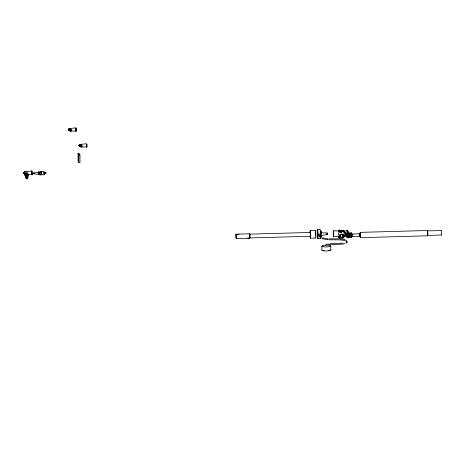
<?xml version="1.0" encoding="UTF-8"?>
<svg xmlns="http://www.w3.org/2000/svg" width="465" height="465" viewBox="0 0 465 465"><rect width="100%" height="100%" fill="white"/><g stroke="black" fill="none" stroke-linecap="round" stroke-linejoin="round"><path stroke-width="0.7" d="M327.209 233.86L327.209 234.674L321.385 235.406M24.703 173.817C24.732 172.195 24.872 175.224 24.697 173.794C23.326 173.55 24.697 173.875 24.564 173.957C23.419 173.898 24.901 173.875 24.418 173.817M25.261 174.869L25.29 174.311L25.337 175.288L25.255 174.718L24.558 174.805L25.348 175.032L24.552 174.974L24.976 174.869M41.083 174.044L41.077 173.102M41.129 173.532L41.065 174.445M44.71 173.172L44.588 174.706L44.402 173.631M44.791 173.166L44.681 173.468L44.861 173.166M44.733 173.056L45.093 173.422L45.274 173.154M44.977 173.16C44.518 173.794 44.942 172.131 44.413 171.794M45.274 173.224C44.762 173.736 45.477 172.201 45.117 173.317M45.012 173.05C45.384 173.311 44.628 173.253 45.268 173.009M69.459 130.084L69.494 129.543L69.558 130.386M69.622 129.915L69.657 130.34L69.686 130.026M79.939 145.15L79.951 146.382M80.12 145.871L80.143 145.44L80.096 145.847M80.183 145.568L80.189 146.429L80.195 146.115M80.468 145.836L80.503 145.435L80.486 146.219M236.011 235.412L236.086 237.644M236.47 237.394L236.435 236.778M249.891 236.406L249.868 237.894M343.397 235.441L343.368 234.505M343.513 235.325L343.589 235.058M68.576 129.444L68.576 129.811M68.843 129.532L68.692 130.002M68.849 129.014L69.087 130.851L75.812 131.171L75.621 127.852L69.012 128.613L68.983 130.52L68.837 129.02M69.291 129.253L69.302 130.502M79.23 145.318L79.346 145.888L79.155 145.487M79.498 144.911L79.736 146.748L86.455 147.068L86.263 143.749L79.66 144.51L79.637 146.388L79.48 145.993M359.526 236.057L359.294 233.128L359.149 234.023M360.172 233.994L360.427 237.662L427.608 235.813L427.771 234.366M427.812 234.575L427.748 231.919M24.337 172.579L24.465 171.539L31.597 171.167L31.794 172.521M25.465 174.584L25.482 175.084M33.463 173.16C33.614 174.73 33.277 172.474 33.858 172.945L38.816 172.213L38.915 174.282L33.875 173.893L33.893 173.149L33.893 173.736L33.527 173.741M38.665 172.457C38.967 169.051 39.298 177.136 38.729 174.305M41.06 173.951L40.949 174.869M45.105 173.207L44.826 172.782L44.739 173.201M44.925 172.992L45.215 173.009M69.541 130.183L69.529 130.555L69.541 129.956M69.448 129.95L69.651 130.316L69.645 129.956M236.046 235.563L236.028 234.93M236.435 237.243L236.412 238.266M249.885 236.877L249.769 238.266L236.313 238.638L236.15 237.83M342.478 235.575L342.473 234.709M343.49 234.744L343.583 234.808M343.589 235.174L343.542 235.767L343.507 235.232M31.8 173.8L31.672 174.561L28.098 174.573M79.486 144.917L79.532 145.981L79.928 145.969M327.093 233.267L327.139 232.942L327.186 234.133M24.994 174.172L24.941 173.253L24.994 174.172A1.407 1.372 -27.9 0 0 25.244 174.445M41.094 174.59L41.112 174.27M236.063 235.151L236.162 234.168L249.618 233.802L249.781 234.604M236.418 237.656L236.313 238.638M249.484 234.558L249.618 233.802M310.143 233.11L310.26 232.465L310.388 236.261L247.636 237.987M333.661 236.104L333.335 230.82L333.452 236.528L340.281 236.098M345.396 235.087L345.239 235.958L343.118 236.017M79.219 145.342L79.219 145.603M359.224 234.087L359.305 233.744L359.457 234.749M359.451 235.988L359.369 236.336L351.104 236.551M360.131 233.064L360.299 232.361L427.48 230.512L427.754 232.657M427.742 234.819L427.538 235.319M31.451 171.277L31.591 170.742L31.852 173.532M70.395 130.531C71.058 128.927 71.61 131.891 70.407 130.619M70.436 130.799C71.215 129.328 71.616 132.077 70.453 130.915A0.75 0.732 -27.9 0 1 70.11 129.694A0.75 0.732 -27.9 0 1 71.36 129.991A0.75 0.732 -27.9 0 1 70.453 130.915L70.331 130.52M81.044 146.644L81.044 146.184M81.044 146.429C81.549 144.888 82.439 147.498 81.142 146.667M81.212 146.719L81.683 146.58L81.52 146.248L81.212 147.004L81.962 146.673L81.137 146.19M348.593 235.116A0.61 0.599 -27.9 0 0 348.006 234.686L348.186 235.034A0.61 0.599 -27.9 0 1 348.802 235.616A0.61 0.599 -27.9 0 1 348.198 236.232C346.902 235.476 347.041 234.93 348.198 236.383A0.767 0.744 -27.9 0 0 348.953 235.61A0.767 0.744 -27.9 0 0 348.186 234.883L348.006 234.534M348.012 236.034C347.367 235.214 347.146 234.953 347.814 236.29M321.21 232.802L327.139 232.942M327.168 234.11L327.18 233.506L327.145 233.843M39.031 171.725C39.473 170.87 39.542 176.02 39.089 174.66M40.763 171.847L40.827 171.37L41.036 172.021M41.089 174.544L40.955 175.067L40.81 174.613M43.623 171.818L43.797 174.73L40.903 174.84M86.722 143.976C87.31 143.255 86.996 149.341 86.711 145.998M236.092 234.825L236.174 234.505L239.01 234.43M249.542 234.453L249.629 234.133L310.26 232.465M333.661 236.092L333.533 236.58M342.972 235.813L342.967 234.314M347.39 230.913L347.512 230.448L347.884 233.07M347.948 231.361L348.047 230.989L348.343 233.093M351.43 234.11L351.517 236.493M352.702 234.075L359.305 233.744M427.358 230.814L427.48 230.512M441.355 230.78L441.721 232.273L441.57 235.034L427.597 235.418M32.242 170.946L32.434 174.962L32.318 174.613M27.133 178.019L27.115 178.066M27.929 176.026C28.214 174.294 25.842 176.177 27.604 176.281M70.407 130.444L71.069 130.427L70.494 130.77M348.186 234.883L347.454 235.459L348.012 235.883M69.087 130.851L69.041 128.636M79.736 146.748L79.66 144.51M80.183 146.312L80.131 146.161M345.001 230.931L345.419 233.883M347.123 230.588L347.349 230.733M347.663 235.348L348.186 235.034M342.345 237.534L342.182 237.231L346.204 233.517L346.884 234.314L343.042 238.202L339.898 238.01L339.555 238.359L338.27 236.679A1.046 1.017 -27.9 0 0 338.799 236.865A1.779 1.738 -27.9 0 0 340.124 236.412M338.549 237.394L338.613 237.324A1.046 1.017 -27.9 0 0 339.142 237.516A1.779 1.738 -27.9 0 0 340.572 236.964M340.339 237.092L340.502 237.4L340.665 236.854M340.502 237.4L342.676 237.557L346.361 233.819M346.245 234.5L342.885 237.9L343.042 238.202M360.27 233.145L360.41 236.923L360.259 236.313M360.427 237.662L360.299 232.361M71.168 130.712L70.843 130.903M81.817 146.609L81.491 146.8M320.158 236.394C321.141 235.354 318.694 235.406 319.693 236.406M345.931 235.04L346.094 235.342L342.757 231L340.578 230.966L341.014 232.169A1.779 1.738 -27.9 0 0 339.584 231.378A1.046 1.017 -27.9 0 0 339.037 231.518L338.636 230.803L339.764 229.931L340.397 230.954M339.764 229.931L340.107 230.576L339.037 231.518M341.014 232.169L340.886 231.355M349.953 236.33A2.244 2.191 -27.9 0 1 349.139 237.162L348.831 237.295L349.32 237.505A2.244 2.191 -27.9 0 0 349.296 233.697L347.994 233.256A2.075 2.023 -27.9 0 0 346.216 234.319M326.674 244.253L328.302 243.916M348.209 237.667L348.738 237.58A2.075 2.023 -27.9 0 0 349.971 234.569L348.18 233.599A2.075 2.023 -27.9 0 0 346.129 235.691A2.075 2.023 -27.9 0 0 348.209 237.667L348.023 237.319M23.25 172.73L24.383 172.596L24.599 173.416C23.355 174.265 23.058 171.992 23.36 173.346M23.552 173.172L24.279 173.34C23.308 173.869 23.587 172.073 23.616 173.306M329.394 244.718L343.49 244.09M343.368 243.154L330.307 243.677M68.117 129.596L68.675 129.816L68.175 129.811M78.765 145.493L79.346 145.702L78.91 145.586M78.765 145.591L79.242 145.568M79.963 145.964L79.562 146.039M69 129.549L69.314 129.543M69.006 130.299L69.32 130.287M79.643 145.446L79.957 145.44M79.649 146.196L79.963 146.144M78.033 153.514L79.184 153.485L79.951 154.932L80.003 162.384L78.852 162.419L78.085 160.966L78.033 153.514L78.8 154.967L78.852 162.419M78.8 154.967L79.951 154.932M40.908 171.631L43.693 171.556M24.354 173.364L24.529 174.578L24.848 173.131M33.521 173.207L33.887 173.195M33.474 173.387C33.846 174.485 33.747 172.306 33.527 173.474M33.48 173.654L33.713 173.201M317.479 229.745L320.083 229.669M310.196 230.553L315.351 230.413M338.694 230.971L333.335 230.82M342.943 230.855L345.065 230.797M346.03 233.971A2.075 2.023 -27.9 0 1 347.808 232.907L351.325 232.808L351.697 233.5L351.726 237.569L349.012 237.644M427.492 230.902L441.459 230.518M348.983 233.575L351.697 233.5M351.087 234.029L352.796 233.982L352.79 236.458M351.633 234.871L352.836 234.709M310.451 238.173L315.607 238.034M317.775 238.58L320.379 238.51M338.572 238.847L329.22 238.859M340.74 231.268L342.92 231.303L342.757 231M340.055 230.303L343.211 230.39L346.1 234.064M340.217 230.605L343.373 230.692L346.262 234.366M329.156 239.801L339.706 239.83L344.507 240.469M23.616 172.887L24.273 172.922L24.279 173.34M23.355 172.928L24.593 172.997M339.77 238.894L344.699 239.545M327.755 238.76L322.233 237.807M327.662 239.702L321.925 238.69M347.983 232.895L348.355 232.936A2.104 2.052 -27.9 0 1 348.86 233.128M347.994 233.256L349.459 233.808M321.274 232.529L321.42 233.11M327.209 234.674L327.116 234.325M348.797 233.232L349.11 233.349A2.244 2.191 -27.9 0 1 349.575 233.686M345.972 239.998L347.442 242.003M342.897 234.157L342.978 234.523M342.368 234.11L342.461 234.505M315.491 236.086L315.514 232.517M249.769 238.266L249.589 237.714M236.162 234.168L236.47 236.842M236.174 234.505L236.406 235.796M75.754 131.252L75.621 130.834M86.356 147.12L86.263 146.731M346.204 233.517L346.721 234.011M338.206 236.743L339.555 238.359M345.786 240.986L346.634 242.486M81.09 146.597L81.119 146.737A0.761 0.744 -28.2 0 0 82.003 145.847A0.761 0.744 -28.2 0 0 80.724 145.545A0.761 0.744 -28.2 0 0 81.079 146.789M340.107 230.576L341.229 232.006M338.636 230.803L338.689 230.873A1.046 1.017 -27.9 0 1 339.241 230.733M441.57 235.034L441.448 234.691M427.608 235.813L427.463 235.406M359.369 236.336L359.265 235.924M24.465 171.539L24.651 173.149M351.36 236.877L351.726 237.569M349.029 233.5L349.209 233.843M347.808 232.907L348.18 233.599M347.349 234.93L347.529 235.278M347.855 235.871L348.041 236.214M348.558 237.237L348.738 237.58M347.419 235.145L348 236.359M347.25 235.307L347.657 236.179M347.274 235.499L347.535 236.022M343.211 230.39L343.373 230.692M342.426 230.995L342.589 231.297M340.578 230.966L340.921 231.617M342.513 237.255L342.676 237.557M338.729 234.587L339.549 236.139M339.735 237.708L339.898 238.01M338.799 236.865L339.142 237.516M338.27 236.679L338.613 237.324M79.503 145.731L79.596 146.027M68.588 129.421L68.704 129.851M68.512 129.694L68.681 130.02M24.273 172.922L24.151 173.102M24.703 173.666L24.79 173.98M25.261 174.724L25.348 175.032M427.556 231L427.672 231.622M40.932 171.556L40.967 171.98M68.692 129.63L68.175 129.706L68.576 129.799M31.515 174.276L31.678 174.985L31.806 172.963M249.798 234.354L249.879 235.912M236.11 237.458L236.139 238.086M41.042 171.974L41.071 172.335M40.978 171.829L41.036 172.689M359.189 235.935L359.381 236.952L359.468 235.087M343.496 235.116L343.484 235.418M249.845 234.79L249.926 236.47M41.019 172.19L41.1 172.707M347.541 232.395L347.576 233.134M343.437 234.808L343.466 235.226M236.046 237.121L236.005 235.964M41.054 172.625L41.118 173.114M79.62 145.65L79.492 145.429M79.346 145.679L78.823 145.708M343.623 235.121L343.513 234.139L343.49 234.994M427.812 233.261L427.823 233.942M351.325 232.808L351.337 234.168M330.789 245.927L330.818 249.961M321.867 246.171L321.896 250.211M24.924 174.73L25.011 175.043M317.176 232.204A4.429 0.442 88.4 0 1 317.793 230.594A4.429 0.442 88.4 0 1 318.019 237.365A4.429 0.442 88.4 0 1 317.328 236.621M319.978 229.896A4.429 0.442 88.4 0 1 320.681 234.383A4.429 0.442 88.4 0 1 320.141 238.063M320.135 231.181A2.918 0.291 88.4 0 1 320.484 233.157M321.083 231.634A2.918 0.291 88.4 0 1 321.489 232.238A2.918 0.291 88.4 0 1 321.571 236.174A2.918 0.291 88.4 0 1 321.175 236.255M315.177 231.047A3.819 0.384 88.4 0 1 315.834 233.482A3.819 0.384 88.4 0 1 315.502 237.964M309.934 232.674A3.819 0.384 88.4 0 1 310.463 231.285A3.819 0.384 88.4 0 1 310.661 237.121A3.819 0.384 88.4 0 1 310.062 236.482M320.17 236.877A0.93 0.907 -27.9 0 1 319.002 235.947A0.93 0.907 -27.9 0 1 320.309 235.168A0.93 0.907 -27.9 0 1 320.583 236.627M318.403 234.901A0.93 0.907 -27.9 0 1 320.123 234.395M328.691 239.301A12.049 2.383 -0.4 0 1 327.709 239.231M321.367 237.952A12.049 2.383 -0.4 0 1 320.902 237.656M344.6 240.004A9.265 1.831 -0.4 0 1 345.245 240.207M346.785 242.782A6.969 1.378 -0.4 0 1 346.047 243.114M344.896 243.398A6.969 1.378 -0.4 0 1 344.199 243.52M347.035 242.242A6.969 1.378 -0.4 0 1 347.07 242.422M325.326 245.328A8.329 1.645 -0.4 0 1 325.669 245.113M326.151 244.904A8.329 1.645 -0.4 0 1 326.773 244.712M328.377 244.381A8.329 1.645 -0.4 0 1 329.33 244.253M330.545 249.74A4.487 0.884 -0.4 0 1 326.825 250.966A4.487 0.884 -0.4 0 1 321.931 249.978M329.423 250.333A3.354 0.663 -0.4 0 1 328.325 250.606M324.245 250.618A3.354 0.663 -0.4 0 1 323.227 250.344M346.489 230.663A3.145 0.314 88.4 0 1 347.047 233.075M347.25 230.64A3.145 0.314 88.4 0 1 347.808 233.052M338.555 234.18A1.744 1.703 -27.9 0 1 338.549 233.296M338.718 232.878A1.744 1.703 -27.9 0 1 339.351 232.233M339.764 232.052A1.744 1.703 -27.9 0 1 341.723 232.796M342.077 234.68A1.401 1.366 -27.9 0 1 342.095 237.057M341.043 237.226A1.401 1.366 -27.9 0 1 340.182 235.238M340.397 234.947A1.401 1.366 -27.9 0 1 340.688 234.72M341.019 234.575A1.401 1.366 -27.9 0 1 341.74 234.552M342.13 237.109A1.529 1.494 -27.9 0 0 342.432 234.738A1.529 1.494 -27.9 0 0 340.037 235.116A1.529 1.494 -27.9 0 0 340.979 237.29A1.529 1.494 -27.9 0 1 340.055 235.145A1.529 1.494 -27.9 0 1 342.443 234.767A1.529 1.494 -27.9 0 1 342.147 237.138M341.008 237.167A1.401 1.366 -27.9 0 1 340.049 235.4A1.401 1.366 -27.9 0 1 341.938 234.569A1.401 1.366 -27.9 0 1 342.571 236.482M346.809 236.726A2.075 2.023 -27.9 0 1 345.762 234.999M350.069 235.232A2.075 2.023 -27.9 0 1 350.005 235.755M349.802 236.255A2.075 2.023 -27.9 0 1 349.477 236.685M346.989 237.074A2.075 2.023 -27.9 0 1 346.012 234.813M350.244 235.226A2.244 2.191 -27.9 0 1 350.168 235.796M348.384 234.627A0.767 0.744 -27.9 0 1 348.767 235.267M340.502 231.297A1.779 1.738 -27.9 0 1 340.671 231.524M27.731 176.119A1.407 1.372 -27.9 0 1 25.645 175.218A1.407 1.372 -27.9 0 1 27.255 173.573A1.407 1.372 -27.9 0 1 28.243 175.601M24.878 173.834A1.407 1.372 -27.9 0 1 25.854 172.114A1.407 1.372 -27.9 0 1 27.58 173.044M26.767 175.915A1.017 0.994 -27.9 0 1 26.04 174.712A1.017 0.994 -27.9 0 1 27.278 173.968A1.017 0.994 -27.9 0 1 28.005 175.171M27.708 176.119A1.017 0.994 -27.9 0 1 26.214 175.555A1.017 0.994 -27.9 0 1 27.185 174.27A1.017 0.994 -27.9 0 1 28.179 175.503M27.79 176.258A1.151 1.122 -27.9 0 1 26.081 175.52A1.151 1.122 -27.9 0 1 27.4 174.177A1.151 1.122 -27.9 0 1 28.202 175.834M26.22 177.839A0.791 0.773 -27.9 0 1 25.895 176.851A0.791 0.773 -27.9 0 1 26.871 176.421A0.791 0.773 -27.9 0 1 27.371 177.339M26.18 177.915A0.884 0.86 -27.9 0 1 25.813 176.816A0.884 0.86 -27.9 0 1 26.906 176.34A0.884 0.86 -27.9 0 1 27.458 177.357M26.772 176.206A0.884 0.86 -27.9 0 1 27.313 177.456M26.331 177.886A0.884 0.86 -27.9 0 1 26.319 176.218M70.401 130.491A0.761 0.744 -27.9 0 1 70.023 130.398M69.663 129.566A0.761 0.744 -27.9 0 1 70.012 129.101M70.198 129.02A0.761 0.744 -27.9 0 1 70.587 129.008M80.381 145.278A0.761 0.744 -27.9 0 1 81.701 145.243M44.501 172.963L44.541 173.474L44.501 172.963M45.965 173.137L45.93 172.806L45.965 173.137M69.82 129.816L69.889 130.543L69.82 129.816M76.033 128.759C76.312 136.321 76.562 124.696 76.033 128.759M317.432 233.32C317.705 241.504 318.048 229.007 317.432 233.32M333.242 232.86C333.545 241.05 333.812 228.46 333.242 232.86M27.208 176.154C27.894 178.159 28.784 174.683 27.208 176.154M323.5 246.758A4.487 0.884 -0.4 0 0 330.76 246.159A4.487 0.884 -0.4 0 0 324.727 245.229A4.487 0.884 -0.4 0 0 323.5 246.758M341.089 237.505A1.529 1.494 -27.9 0 0 342.943 235.616A1.529 1.494 -27.9 0 0 340.392 235.011A1.529 1.494 -27.9 0 0 341.089 237.505M340.932 237.47A1.721 1.68 -27.9 0 0 343.013 235.348A1.721 1.68 -27.9 0 0 340.142 234.674A1.721 1.68 -27.9 0 0 340.932 237.47M340.944 237.499A1.721 1.68 -27.9 0 0 343.025 235.377A1.721 1.68 -27.9 0 0 340.159 234.703A1.721 1.68 -27.9 0 0 340.944 237.499M26.825 178.798A0.866 0.843 -27.9 0 0 27.871 177.729A0.866 0.843 -27.9 0 0 26.429 177.386A0.866 0.843 -27.9 0 0 26.825 178.798M26.767 178.688A0.866 0.843 -27.9 0 0 27.813 177.618A0.866 0.843 -27.9 0 0 26.366 177.275A0.866 0.843 -27.9 0 0 26.767 178.688M70.43 130.892A0.761 0.744 -27.9 0 0 71.354 129.95A0.761 0.744 -27.9 0 0 70.081 129.648A0.761 0.744 -27.9 0 0 70.43 130.892M81.113 146.812A0.732 0.715 -27.9 0 0 81.997 145.905A0.732 0.715 -27.9 0 0 80.776 145.621A0.732 0.715 -27.9 0 0 81.113 146.812"/></g></svg>
